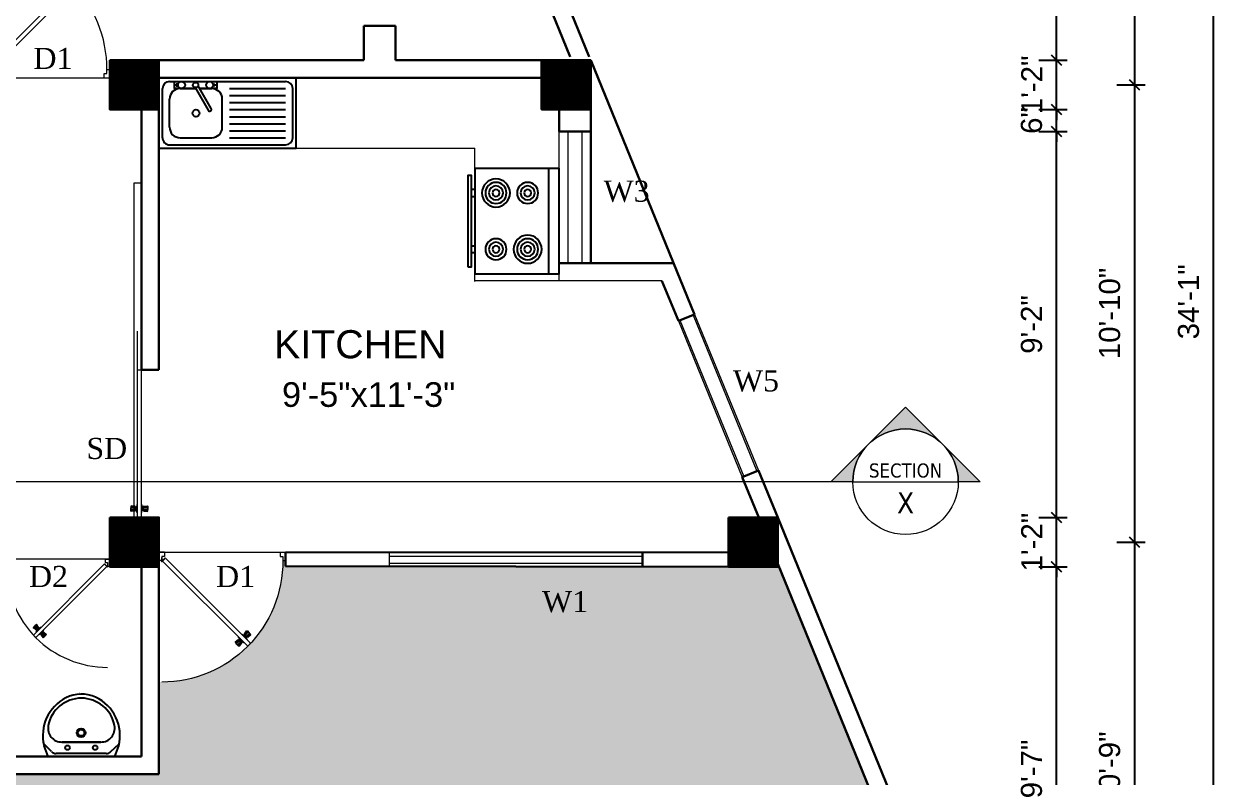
# Model space of a CAD drawing. Header units: inches. Extents: x -4737 to 13205, y 2479 to 13285.
# Drawn here: x -2843.2 to -2502.1, y 8738.7 to 8952.8 of the extents above; entities that cross this region are included whole.
import ezdxf
from ezdxf.enums import TextEntityAlignment as Align

# ---------------------------------------------------------------- set-up
doc = ezdxf.new("R2010")
doc.units = ezdxf.units.IN
doc.header["$MEASUREMENT"] = 0
doc.linetypes.add('HIDDEN2', pattern=[0.1875, 0.125, -0.0625])
for name, color, linetype, lineweight in [('Door', 205, 'Continuous', 13), ('Furnitures', 44, 'Continuous', 9), ('hatch-.09', 8, 'Continuous', 9), ('Label', 7, 'Continuous', 13), ('ns_DIMS', 1, 'Continuous', 0), ('ns_DIMS @ 1', 1, 'Continuous', 0), ('ns_TEXT', 7, 'Continuous', 13), ('PUERTAS', 7, 'Continuous', 9), ('Text', 7, 'Continuous', 13), ('WALL', 12, 'Continuous', 30), ('wall2', 1, 'Continuous', 15), ('windoow', 4, 'Continuous', 5)]:
    doc.layers.add(name, color=color, linetype=linetype, lineweight=lineweight)
doc.layers.add('furniture', color=253, linetype='Continuous')
doc.styles.add('arial 1000', font='arial.ttf')
doc.styles.add('ATTR', font='romans.shx', dxfattribs={"width": 0.8, "height": 0.7})
doc.styles.add('dim', font='arial.ttf', dxfattribs={"height": 7})
doc.styles.get("Standard").update_dxf_attribs({"font": 'arial.ttf'})
doc.styles.add('Tahoma', font='tahoma.ttf')
doc.dimstyles.new("1-8'", dxfattribs={"dimtxt": 6, "dimasz": 3, "dimexe": 3, "dimexo": 6, "dimgap": 4, "dimtad": 1, "dimdec": 0, "dimzin": 0, "dimdsep": 46, "dimlunit": 4, "dimtxsty": 'arial 1000', "dimblk": 'ARCHTICK', "dimcen": 8, "dimdle": 3, "dimclrt": 7, "dimazin": 0, "dimtfac": 1, "dimtdec": 0, "dimtix": 1, "dimtmove": 2, "dimatfit": 3, "dimfxl": 5, "dimfxlon": 1, "dimarcsym": 0})

# ---------------------------------------------------------------- blocks, each defined once
blk = doc.blocks.new('2ft6in')
at = {"layer": 'PUERTAS', "color": 2}
for p, q in [((0.84, 2.1), (21.02, 22.28)), ((21.71, 21.6), (1.47, 1.37)), ((18.33, 21.76), (18.31, 21.77)), ((21.71, 21.6), (21.02, 22.28)), ((21.18, 18.9), (21.2, 18.89)), ((0, 2), (0, 0)), ((0.6, 2), (0, 2)), ((1.33, 0), (0, 0)), ((0.6, 1.26), (0.6, 2.04)), ((0.67, 1.26), (0.6, 1.26)), ((0.67, 1.26), (0.67, 2.01)), ((0.67, 1), (0.67, 1.26)), ((1.33, 1), (0.67, 1)), ((1.31, 1.53), (0.79, 2.06)), ((1.36, 1.58), (0.81, 2.12)), ((1.36, 1.58), (1.31, 1.53)), ((1.47, 1.37), (1.31, 1.53)), ((1.33, 0), (1.33, 1)), ((28.67, 0), (28.67, 1)), ((28.67, 1), (29.33, 1)), ((28.67, 0), (30, 0)), ((29.33, 1), (29.33, 2)), ((29.33, 2), (30, 2)), ((30, 0), (30, 2))]:
    blk.add_line(p, q, dxfattribs=at)
at = {"layer": 'PUERTAS', "color": 8}
for p, q in [((18.81, 20.78), (18.04, 21.4)), ((18.86, 20.83), (18.08, 21.46)), ((18.95, 20.92), (18.2, 21.58)), ((18.44, 21.9), (18.31, 21.77)), ((19.07, 21.03), (18.34, 21.72)), ((18.44, 21.9), (18.56, 22.02)), ((18.58, 22.01), (18.56, 22.02)), ((19.3, 21.26), (18.61, 22)), ((19.42, 21.38), (18.75, 22.14)), ((19.51, 21.48), (18.88, 22.26)), ((18.91, 20.27), (19.19, 20.69)), ((19.55, 21.53), (18.93, 22.3)), ((19.13, 20.8), (19.03, 20.9)), ((19.15, 20.82), (19.05, 20.92)), ((19.09, 20.44), (19.25, 20.76)), ((19.19, 20.87), (19.1, 20.96)), ((19.25, 20.93), (19.16, 21.02)), ((19.28, 20.63), (19.32, 20.83)), ((19.4, 21.08), (19.31, 21.17)), ((19.47, 21.15), (19.38, 21.24)), ((19.43, 20.78), (19.4, 20.9)), ((19.51, 21.19), (19.42, 21.28)), ((19.55, 20.91), (19.43, 20.94)), ((19.53, 21.21), (19.44, 21.3)), ((19.7, 21.06), (19.51, 21.01)), ((19.89, 21.24), (19.58, 21.08)), ((20.07, 21.42), (19.64, 21.15)), ((20.67, 20.47), (20.51, 20.15)), ((20.85, 20.64), (20.57, 20.22)), ((19.69, 19.49), (20.12, 19.76)), ((19.87, 19.67), (20.18, 19.83)), ((20.06, 19.85), (20.25, 19.9)), ((20.21, 20), (20.33, 19.97)), ((20.21, 19.38), (20.83, 18.61)), ((20.23, 19.7), (20.32, 19.61)), ((20.25, 19.72), (20.34, 19.63)), ((20.25, 19.43), (20.88, 18.65)), ((20.29, 19.76), (20.38, 19.67)), ((20.33, 20.13), (20.36, 20.01)), ((20.34, 19.53), (21, 18.77)), ((20.36, 19.83), (20.45, 19.74)), ((20.48, 20.28), (20.44, 20.08)), ((20.46, 19.64), (21.14, 18.91)), ((20.5, 19.98), (20.6, 19.89)), ((20.57, 20.04), (20.66, 19.95)), ((20.61, 20.09), (20.7, 19.99)), ((20.63, 20.11), (20.72, 20.01)), ((20.69, 19.87), (21.42, 19.19)), ((20.81, 19.99), (21.56, 19.33)), ((20.9, 20.08), (21.68, 19.45)), ((20.95, 20.13), (21.72, 19.51)), ((21.32, 19.01), (21.2, 18.89)), ((21.32, 19.01), (21.44, 19.14)), ((21.43, 19.15), (21.44, 19.14)), ((0, 0), (30, 0))]:
    blk.add_line(p, q, dxfattribs=at)
at = {"layer": 'PUERTAS', "color": 1}
for p, q in [((18.06, 21.44), (18.48, 21.86)), ((18.74, 20.79), (18.06, 21.34)), ((18.08, 21.51), (18.45, 21.88)), ((18.11, 21.49), (18.08, 21.51)), ((18.82, 22.25), (18.45, 21.88)), ((18.9, 22.28), (18.48, 21.86)), ((18.84, 22.23), (18.82, 22.25)), ((18.83, 20.8), (19.18, 21.15)), ((18.84, 20.21), (19.1, 20.6)), ((18.92, 20.89), (18.93, 20.88)), ((19.54, 21.59), (18.99, 22.27)), ((19.02, 20.88), (19.24, 21.1)), ((19.12, 20.8), (19.03, 20.89)), ((19.1, 20.7), (19.11, 20.69)), ((19.1, 20.6), (19.1, 20.6)), ((19.11, 20.79), (19.33, 21.01)), ((19.54, 21.5), (19.18, 21.15)), ((19.45, 21.31), (19.24, 21.1)), ((19.55, 21.22), (19.33, 21.01)), ((19.45, 21.41), (19.45, 21.41)), ((19.54, 21.22), (19.45, 21.31)), ((19.64, 21.23), (19.64, 21.23)), ((19.74, 21.24), (19.73, 21.23)), ((20.12, 21.49), (19.74, 21.24)), ((20.22, 21.48), (20.22, 21.49)), ((20.91, 20.7), (20.66, 20.31)), ((20.91, 20.8), (20.91, 20.79)), ((18.85, 20.11), (18.84, 20.12)), ((19.53, 19.43), (19.54, 19.42)), ((19.64, 19.42), (20.02, 19.67)), ((20.02, 19.67), (20.03, 19.68)), ((20.12, 19.68), (20.12, 19.68)), ((20.21, 19.69), (20.43, 19.9)), ((20.22, 19.41), (20.57, 19.76)), ((20.22, 19.69), (20.31, 19.6)), ((20.22, 19.32), (20.76, 18.64)), ((20.31, 19.6), (20.52, 19.81)), ((20.31, 19.5), (20.31, 19.5)), ((20.65, 20.12), (20.43, 19.9)), ((20.74, 20.03), (20.52, 19.81)), ((20.93, 20.11), (20.57, 19.76)), ((20.64, 20.11), (20.73, 20.02)), ((20.66, 20.31), (20.65, 20.31)), ((20.65, 20.21), (20.65, 20.22)), ((20.84, 20.02), (20.83, 20.03)), ((20.86, 18.63), (21.28, 19.05)), ((20.91, 18.68), (20.94, 18.66)), ((20.94, 18.66), (21.31, 19.03)), ((21.02, 20.12), (21.7, 19.57)), ((21.7, 19.47), (21.28, 19.05)), ((21.67, 19.4), (21.31, 19.03)), ((21.65, 19.42), (21.67, 19.4))]:
    blk.add_line(p, q, dxfattribs=at)
at = {"layer": 'PUERTAS', "color": 2}
for radius in [0.129, 0.0627]:
    blk.add_circle((0.68, 2.14), radius, dxfattribs=at)
at = {"layer": 'PUERTAS', "color": 8}
blk.add_arc((0.68, 2.14), 28.65, 359.7285, 90.0333, dxfattribs=at)
at = {"layer": 'PUERTAS', "color": 1}
for centre, start, end in [((18.78, 20.84), 231.0764, 315), ((18.94, 22.23), 38.9236, 135), ((18.97, 20.93), 225, 315), ((19.16, 20.74), 135, 219.7428), ((19.06, 20.65), 315, 39.7428), ((19.4, 21.36), 315, 45), ((19.49, 21.55), 315, 38.9236), ((19.6, 21.18), 50.2572, 135), ((19.68, 21.28), 230.2572, 315), ((20.17, 21.44), 45, 135), ((20.87, 20.75), 315, 45), ((18.89, 20.16), 135, 225), ((19.59, 19.47), 225, 315), ((20.07, 19.63), 50.2572, 135), ((20.16, 19.73), 230.2572, 315), ((20.27, 19.36), 135, 218.9236), ((20.35, 19.55), 135, 225), ((20.7, 20.26), 135, 219.7428), ((20.6, 20.17), 315, 39.7428), ((20.78, 19.98), 45, 135), ((20.82, 18.68), 218.9236, 315), ((20.98, 20.07), 51.0764, 135), ((21.65, 19.52), 315, 51.0764)]:
    blk.add_arc(centre, 0.0667, start, end, dxfattribs=at)
blk = doc.blocks.new('*U33')
at = {"color": 3, "xscale": -1}
blk.add_blockref('2ft6in', (42, 0), dxfattribs=at)
blk = doc.blocks.new('3ft')
at = {"layer": 'PUERTAS', "color": 2}
for p, q in [((1.01, 2.52), (25.23, 26.74)), ((26.05, 25.92), (1.77, 1.64)), ((21.99, 26.11), (21.98, 26.13)), ((26.05, 25.92), (25.23, 26.74)), ((25.42, 22.68), (25.43, 22.67)), ((0, 2.4), (0, 0)), ((0.72, 2.4), (0, 2.4)), ((1.6, 0), (0, 0)), ((0.72, 1.52), (0.72, 2.44)), ((0.8, 1.52), (0.72, 1.52)), ((0.8, 1.52), (0.8, 2.41)), ((0.8, 1.2), (0.8, 1.52)), ((1.6, 1.2), (0.8, 1.2)), ((1.57, 1.84), (0.94, 2.47)), ((1.63, 1.89), (0.97, 2.55)), ((1.63, 1.89), (1.57, 1.84)), ((1.77, 1.64), (1.57, 1.84)), ((1.6, 0), (1.6, 1.2)), ((34.4, 0), (34.4, 1.2)), ((34.4, 1.2), (35.2, 1.2)), ((34.4, 0), (36, 0)), ((35.2, 1.2), (35.2, 2.4)), ((35.2, 2.4), (36, 2.4)), ((36, 0), (36, 2.4))]:
    blk.add_line(p, q, dxfattribs=at)
at = {"layer": 'PUERTAS', "color": 8}
for p, q in [((22.57, 24.94), (21.65, 25.68)), ((22.63, 24.99), (21.69, 25.75)), ((22.74, 25.1), (21.84, 25.9)), ((22.13, 26.28), (21.98, 26.13)), ((22.88, 25.24), (22.01, 26.06)), ((22.13, 26.28), (22.27, 26.42)), ((22.29, 26.41), (22.27, 26.42)), ((23.16, 25.52), (22.34, 26.39)), ((23.3, 25.66), (22.5, 26.56)), ((23.41, 25.77), (22.65, 26.71)), ((22.69, 24.32), (23.02, 24.83)), ((23.46, 25.83), (22.72, 26.75)), ((22.95, 24.96), (22.84, 25.07)), ((22.98, 24.99), (22.86, 25.1)), ((23.03, 25.04), (22.91, 25.15)), ((22.91, 24.53), (23.1, 24.91)), ((23.11, 25.12), (22.99, 25.23)), ((23.13, 24.76), (23.18, 24.99)), ((23.28, 25.3), (23.17, 25.41)), ((23.36, 25.37), (23.25, 25.49)), ((23.31, 24.94), (23.28, 25.08)), ((23.41, 25.43), (23.3, 25.54)), ((23.46, 25.09), (23.32, 25.13)), ((23.44, 25.45), (23.33, 25.56)), ((23.64, 25.27), (23.41, 25.22)), ((23.87, 25.49), (23.49, 25.3)), ((24.08, 25.71), (23.57, 25.38)), ((24.07, 23.82), (24.3, 23.88)), ((24.25, 24), (24.39, 23.97)), ((24.4, 24.15), (24.43, 24.01)), ((24.58, 24.33), (24.52, 24.1)), ((24.6, 23.97), (24.72, 23.86)), ((24.8, 24.56), (24.61, 24.18)), ((25.02, 24.77), (24.68, 24.26)), ((24.68, 24.05), (24.79, 23.94)), ((24.73, 24.1), (24.85, 23.99)), ((24.76, 24.13), (24.87, 24.02)), ((24.97, 23.99), (25.87, 23.2)), ((25.08, 24.1), (26.02, 23.34)), ((25.14, 24.15), (26.06, 23.41)), ((23.63, 23.38), (24.14, 23.72)), ((23.84, 23.6), (24.22, 23.79)), ((24.25, 23.26), (24.99, 22.34)), ((24.27, 23.64), (24.38, 23.53)), ((24.3, 23.67), (24.41, 23.56)), ((24.3, 23.32), (25.06, 22.38)), ((24.35, 23.72), (24.46, 23.61)), ((24.41, 23.43), (25.2, 22.53)), ((24.43, 23.8), (24.54, 23.69)), ((24.55, 23.57), (25.37, 22.7)), ((24.83, 23.85), (25.7, 23.03)), ((25.58, 22.82), (25.43, 22.67)), ((25.58, 22.82), (25.73, 22.97)), ((25.72, 22.98), (25.73, 22.97)), ((0, 0), (36, 0))]:
    blk.add_line(p, q, dxfattribs=at)
at = {"layer": 'PUERTAS', "color": 1}
for p, q in [((21.67, 25.73), (22.17, 26.23)), ((22.49, 24.95), (21.67, 25.61)), ((21.7, 25.82), (22.14, 26.26)), ((21.73, 25.79), (21.7, 25.82)), ((22.58, 26.7), (22.14, 26.26)), ((22.67, 26.73), (22.17, 26.23)), ((22.61, 26.67), (22.58, 26.7)), ((22.6, 24.96), (23.02, 25.38)), ((22.61, 24.25), (22.92, 24.72)), ((22.62, 24.13), (22.61, 24.14)), ((22.7, 25.07), (22.71, 25.06)), ((23.45, 25.91), (22.79, 26.73)), ((22.82, 25.06), (23.08, 25.32)), ((22.94, 24.95), (22.83, 25.07)), ((22.92, 24.72), (22.92, 24.72)), ((22.93, 24.94), (23.19, 25.21)), ((22.93, 24.84), (22.93, 24.83)), ((23.44, 25.81), (23.02, 25.38)), ((23.34, 25.58), (23.08, 25.32)), ((23.46, 25.47), (23.19, 25.21)), ((23.33, 25.7), (23.34, 25.69)), ((23.45, 25.46), (23.33, 25.57)), ((23.57, 25.47), (23.57, 25.47)), ((24.15, 25.79), (23.68, 25.48)), ((23.68, 25.48), (23.68, 25.48)), ((24.25, 23.62), (24.51, 23.89)), ((24.27, 25.78), (24.26, 25.79)), ((24.78, 24.15), (24.51, 23.89)), ((24.89, 24.03), (24.63, 23.77)), ((25.11, 24.14), (24.69, 23.71)), ((24.77, 24.14), (24.88, 24.03)), ((24.79, 24.38), (24.78, 24.37)), ((24.78, 24.26), (24.78, 24.26)), ((25.1, 24.84), (24.79, 24.38)), ((25, 24.03), (25, 24.03)), ((25.09, 24.96), (25.1, 24.95)), ((25.22, 24.14), (26.03, 23.48)), ((23.44, 23.31), (23.45, 23.3)), ((23.56, 23.3), (24.03, 23.61)), ((24.03, 23.61), (24.03, 23.62)), ((24.14, 23.62), (24.14, 23.62)), ((24.26, 23.29), (24.69, 23.71)), ((24.26, 23.63), (24.37, 23.52)), ((24.26, 23.18), (24.92, 22.37)), ((24.37, 23.52), (24.63, 23.77)), ((24.37, 23.4), (24.37, 23.4)), ((25.04, 22.36), (25.54, 22.86)), ((25.1, 22.42), (25.13, 22.39)), ((25.13, 22.39), (25.57, 22.83)), ((26.04, 23.37), (25.54, 22.86)), ((26.01, 23.27), (25.57, 22.83)), ((25.98, 23.3), (26.01, 23.27))]:
    blk.add_line(p, q, dxfattribs=at)
at = {"layer": 'PUERTAS', "color": 2}
for radius in [0.155, 0.0752]:
    blk.add_circle((0.82, 2.56), radius, dxfattribs=at)
at = {"layer": 'PUERTAS', "color": 8}
blk.add_arc((0.82, 2.56), 34.38, 359.7285, 90.0333, dxfattribs=at)
at = {"layer": 'PUERTAS', "color": 1}
for centre, start, end in [((22.54, 25.01), 231.0764, 315), ((22.67, 24.2), 135, 225), ((22.73, 26.68), 38.9236, 135), ((22.77, 25.12), 225, 315), ((22.99, 24.89), 135, 219.7428), ((22.87, 24.78), 315, 39.7428), ((23.28, 25.63), 315, 45), ((23.39, 25.86), 315, 38.9236), ((23.51, 25.41), 50.2572, 135), ((23.62, 25.53), 230.2572, 315), ((24.2, 25.73), 45, 135), ((24.84, 24.31), 135, 219.7428), ((24.72, 24.21), 315, 39.7428), ((24.94, 23.98), 45, 135), ((25.04, 24.89), 315, 45), ((25.17, 24.08), 51.0764, 135), ((23.51, 23.36), 225, 315), ((24.09, 23.56), 50.2572, 135), ((24.2, 23.68), 230.2572, 315), ((24.32, 23.23), 135, 218.9236), ((24.42, 23.46), 135, 225), ((24.98, 22.42), 218.9236, 315), ((25.98, 23.42), 315, 51.0764)]:
    blk.add_arc(centre, 0.08, start, end, dxfattribs=at)
blk = doc.blocks.new('*U36')
at = {"color": 3}
blk.add_blockref('3ft', (0, 0), dxfattribs=at)
blk = doc.blocks.new('A$C2C8E2855')
at = {"color": 3}
for p, q in [((76.7, -153.7), (18.7, -208.2)), ((49.5, -117.7), (20, -196.2)), ((530.2, -117.7), (49.5, -117.7)), ((52.4, -117.7), (529.2, -117.7)), ((110.9, -140.2), (470.9, -140.2)), ((506.5, -155.1), (563.4, -212.8)), ((530.2, -117.7), (559.7, -196.2)), ((149.1, -222.9), (431, -222.9)), ((431, -222.9), (149.1, -222.9))]:
    blk.add_line(p, q, dxfattribs=at)
for centre, radius in [((190.8, -182.7), 16.3), ((390.8, -182.7), 16.3), ((292.2, -290.1), 31.6), ((292.2, -290.1), 23)]:
    blk.add_circle(centre, radius, dxfattribs=at)
for centre, radius, start, end in [((110.9, -190.2), 50, 90, 133.18096), ((470.9, -190.2), 50, 44.56072, 90), ((318.3, -269.6), 307.1, 166.17513, 244.72963), ((149.1, -322.9), 100, 90, 190.56023), ((261.4, -269.6), 307.1, 297.06391, 13.82487), ((431, -322.9), 100, 349.43977, 90), ((290.1, -296.6), 243.4, 190.56023, 349.43977), ((289.7, -319.1), 250.2, 245.80711, 296.46282), ((318.3, -269.6), 307.1, 266.58899, 266.59358)]:
    blk.add_arc(centre, radius, start, end, dxfattribs=at)
at = {"color": 3, "width": 0.8, "flags": 9}
for tag in ['XSIZE', 'YSIZE']:
    blk.add_attdef(tag, (289.9, -117.7), '', height=0.5, dxfattribs=at)
blk = doc.blocks.new('*U238')
at = {"color": 3, "xscale": -1}
blk.add_blockref('3ft', (42, 0), dxfattribs=at)
blk = doc.blocks.new('_ArchTick')
at = {"color": 0, "const_width": 0.15}
blk.add_lwpolyline([(-0.5, -0.5), (0.5, 0.5)], dxfattribs=at)
blk = doc.blocks.new('*D1585')
at = {"layer": 'Defpoints', "color": 0, "transparency": 16777216}
for p in [(-2628.97, 8812.51), (-2549.75, 8812.51), (-2628.97, 8798.51)]:
    blk.add_point(p, dxfattribs=at)
at = {"layer": 'ns_DIMS', "color": 0, "lineweight": -2, "transparency": 16777216}
for p, q in [((-2549.75, 8812.51), (-2549.75, 8815.51)), ((-2554.75, 8812.51), (-2546.75, 8812.51)), ((-2549.75, 8798.51), (-2549.75, 8812.51)), ((-2554.75, 8798.51), (-2546.75, 8798.51)), ((-2549.75, 8798.51), (-2549.75, 8795.51))]:
    blk.add_line(p, q, dxfattribs=at)
at = {"layer": 'ns_DIMS', "color": 0, "lineweight": -2, "transparency": 16777216, "xscale": 3, "yscale": 3, "zscale": 3}
for p, rotation in [((-2549.75, 8812.51), 270), ((-2549.75, 8798.51), 90)]:
    blk.add_blockref('_ArchTick', p, dxfattribs=dict(at, rotation=rotation))
at = {"layer": 'ns_DIMS', "color": 7, "transparency": 16777216, "insert": (-2556.77, 8805.51), "char_height": 6, "attachment_point": 5, "rotation": 90, "style": 'arial 1000'}
blk.add_mtext('1\'-2"', dxfattribs=at)
blk = doc.blocks.new('*D1477')
at = {"layer": 'Defpoints', "color": 0, "transparency": 16777216}
for p in [(-2682.11, 8922.26), (-2549.75, 8922.26), (-2628.97, 8812.51)]:
    blk.add_point(p, dxfattribs=at)
at = {"layer": 'ns_DIMS', "color": 0, "lineweight": -2, "transparency": 16777216}
for p, q in [((-2549.75, 8809.51), (-2549.75, 8925.26)), ((-2554.75, 8922.26), (-2546.75, 8922.26)), ((-2554.75, 8812.51), (-2546.75, 8812.51))]:
    blk.add_line(p, q, dxfattribs=at)
at = {"layer": 'ns_DIMS', "color": 0, "lineweight": -2, "transparency": 16777216, "xscale": 3, "yscale": 3, "zscale": 3}
for p, rotation in [((-2549.75, 8922.26), 90), ((-2549.75, 8812.51), 270)]:
    blk.add_blockref('_ArchTick', p, dxfattribs=dict(at, rotation=rotation))
at = {"layer": 'ns_DIMS', "color": 7, "transparency": 16777216, "insert": (-2556.82, 8867.38), "char_height": 6, "attachment_point": 5, "rotation": 90, "style": 'arial 1000'}
blk.add_mtext('9\'-2"', dxfattribs=at)
blk = doc.blocks.new('*D1586')
at = {"layer": 'Defpoints', "color": 0, "transparency": 16777216}
for p in [(-2682.11, 8928.51), (-2549.75, 8928.51), (-2682.11, 8922.26)]:
    blk.add_point(p, dxfattribs=at)
at = {"layer": 'ns_DIMS', "color": 0, "lineweight": -2, "transparency": 16777216}
for p, q in [((-2549.75, 8928.51), (-2549.75, 8931.51)), ((-2554.75, 8928.51), (-2546.75, 8928.51)), ((-2549.75, 8922.26), (-2549.75, 8928.51)), ((-2554.75, 8922.26), (-2546.75, 8922.26)), ((-2549.75, 8922.26), (-2549.75, 8919.26))]:
    blk.add_line(p, q, dxfattribs=at)
at = {"layer": 'ns_DIMS', "color": 0, "lineweight": -2, "transparency": 16777216, "xscale": 3, "yscale": 3, "zscale": 3}
for p, rotation in [((-2549.75, 8928.51), 270), ((-2549.75, 8922.26), 90)]:
    blk.add_blockref('_ArchTick', p, dxfattribs=dict(at, rotation=rotation))
at = {"layer": 'ns_DIMS', "color": 7, "transparency": 16777216, "insert": (-2556.82, 8925.38), "char_height": 6, "attachment_point": 5, "rotation": 90, "style": 'arial 1000'}
blk.add_mtext('6"', dxfattribs=at)
blk = doc.blocks.new('*D1587')
at = {"layer": 'Defpoints', "color": 0, "transparency": 16777216}
for p in [(-2682.11, 8942.51), (-2549.75, 8942.51), (-2682.11, 8928.51)]:
    blk.add_point(p, dxfattribs=at)
at = {"layer": 'ns_DIMS', "color": 0, "lineweight": -2, "transparency": 16777216}
for p, q in [((-2549.75, 8942.51), (-2549.75, 8945.51)), ((-2554.75, 8942.51), (-2546.75, 8942.51)), ((-2549.75, 8928.51), (-2549.75, 8942.51)), ((-2554.75, 8928.51), (-2546.75, 8928.51)), ((-2549.75, 8928.51), (-2549.75, 8925.51))]:
    blk.add_line(p, q, dxfattribs=at)
at = {"layer": 'ns_DIMS', "color": 0, "lineweight": -2, "transparency": 16777216, "xscale": 3, "yscale": 3, "zscale": 3}
for p, rotation in [((-2549.75, 8942.51), 270), ((-2549.75, 8928.51), 90)]:
    blk.add_blockref('_ArchTick', p, dxfattribs=dict(at, rotation=rotation))
at = {"layer": 'ns_DIMS', "color": 7, "transparency": 16777216, "insert": (-2556.77, 8935.51), "char_height": 6, "attachment_point": 5, "rotation": 90, "style": 'arial 1000'}
blk.add_mtext('1\'-2"', dxfattribs=at)
blk = doc.blocks.new('*D1588')
at = {"layer": 'Defpoints', "color": 0, "transparency": 16777216}
for p in [(-2737.57, 9049.31), (-2549.75, 9049.31), (-2682.11, 8942.51)]:
    blk.add_point(p, dxfattribs=at)
at = {"layer": 'ns_DIMS', "color": 0, "lineweight": -2, "transparency": 16777216}
for p, q in [((-2549.75, 8939.51), (-2549.75, 9052.31)), ((-2554.75, 9049.31), (-2546.75, 9049.31)), ((-2554.75, 8942.51), (-2546.75, 8942.51))]:
    blk.add_line(p, q, dxfattribs=at)
at = {"layer": 'ns_DIMS', "color": 0, "lineweight": -2, "transparency": 16777216, "xscale": 3, "yscale": 3, "zscale": 3}
for p, rotation in [((-2549.75, 9049.31), 90), ((-2549.75, 8942.51), 270)]:
    blk.add_blockref('_ArchTick', p, dxfattribs=dict(at, rotation=rotation))
at = {"layer": 'ns_DIMS', "color": 7, "transparency": 16777216, "insert": (-2556.82, 8995.91), "char_height": 6, "attachment_point": 5, "rotation": 90, "style": 'arial 1000'}
blk.add_mtext('8\'-11"', dxfattribs=at)
blk = doc.blocks.new('*D1591')
at = {"layer": 'Defpoints', "color": 0, "transparency": 16777216}
for p in [(-2737.57, 9070.96), (-2682.11, 8935.51), (-2527.56, 8935.51)]:
    blk.add_point(p, dxfattribs=at)
at = {"layer": 'ns_DIMS', "color": 0, "lineweight": -2, "transparency": 16777216}
for p, q in [((-2527.56, 9073.96), (-2527.56, 8932.51)), ((-2532.56, 9070.96), (-2524.56, 9070.96)), ((-2532.56, 8935.51), (-2524.56, 8935.51))]:
    blk.add_line(p, q, dxfattribs=at)
at = {"layer": 'ns_DIMS', "color": 0, "lineweight": -2, "transparency": 16777216, "xscale": 3, "yscale": 3, "zscale": 3}
for p, rotation in [((-2527.56, 9070.96), 90), ((-2527.56, 8935.51), 270)]:
    blk.add_blockref('_ArchTick', p, dxfattribs=dict(at, rotation=rotation))
at = {"layer": 'ns_DIMS', "color": 7, "transparency": 16777216, "insert": (-2534.62, 9003.23), "char_height": 6, "attachment_point": 5, "rotation": 90, "style": 'arial 1000'}
blk.add_mtext('11\'-3"', dxfattribs=at)
blk = doc.blocks.new('*D1592')
at = {"layer": 'Defpoints', "color": 0, "transparency": 16777216}
for p in [(-2682.11, 8935.51), (-2628.97, 8805.51), (-2527.56, 8805.51)]:
    blk.add_point(p, dxfattribs=at)
at = {"layer": 'ns_DIMS', "color": 0, "lineweight": -2, "transparency": 16777216}
for p, q in [((-2527.56, 8938.51), (-2527.56, 8802.51)), ((-2532.56, 8935.51), (-2524.56, 8935.51)), ((-2532.56, 8805.51), (-2524.56, 8805.51))]:
    blk.add_line(p, q, dxfattribs=at)
at = {"layer": 'ns_DIMS', "color": 0, "lineweight": -2, "transparency": 16777216, "xscale": 3, "yscale": 3, "zscale": 3}
for p, rotation in [((-2527.56, 8935.51), 90), ((-2527.56, 8805.51), 270)]:
    blk.add_blockref('_ArchTick', p, dxfattribs=dict(at, rotation=rotation))
at = {"layer": 'ns_DIMS', "color": 7, "transparency": 16777216, "insert": (-2534.62, 8870.51), "char_height": 6, "attachment_point": 5, "rotation": 90, "style": 'arial 1000'}
blk.add_mtext('10\'-10"', dxfattribs=at)
blk = doc.blocks.new('*D1593')
at = {"layer": 'Defpoints', "color": 0, "transparency": 16777216}
for p in [(-2628.97, 8805.51), (-2628.97, 8676.51), (-2527.56, 8676.51)]:
    blk.add_point(p, dxfattribs=at)
at = {"layer": 'ns_DIMS', "color": 0, "lineweight": -2, "transparency": 16777216}
for p, q in [((-2527.56, 8808.51), (-2527.56, 8673.51)), ((-2532.56, 8805.51), (-2524.56, 8805.51)), ((-2532.56, 8676.51), (-2524.56, 8676.51))]:
    blk.add_line(p, q, dxfattribs=at)
at = {"layer": 'ns_DIMS', "color": 0, "lineweight": -2, "transparency": 16777216, "xscale": 3, "yscale": 3, "zscale": 3}
for p, rotation in [((-2527.56, 8805.51), 90), ((-2527.56, 8676.51), 270)]:
    blk.add_blockref('_ArchTick', p, dxfattribs=dict(at, rotation=rotation))
at = {"layer": 'ns_DIMS', "color": 7, "transparency": 16777216, "insert": (-2534.62, 8741.01), "char_height": 6, "attachment_point": 5, "rotation": 90, "style": 'arial 1000'}
blk.add_mtext('10\'-9"', dxfattribs=at)
blk = doc.blocks.new('*D1478')
at = {"layer": 'Defpoints', "color": 0, "transparency": 16777216}
for p in [(-2737.57, 9078.16), (-2505.13, 9078.16), (-2628.97, 8669.51)]:
    blk.add_point(p, dxfattribs=at)
at = {"layer": 'ns_DIMS', "color": 0, "lineweight": -2, "transparency": 16777216}
for p, q in [((-2505.13, 8666.51), (-2505.13, 9081.16)), ((-2510.13, 9078.16), (-2502.13, 9078.16)), ((-2510.13, 8669.51), (-2502.13, 8669.51))]:
    blk.add_line(p, q, dxfattribs=at)
at = {"layer": 'ns_DIMS', "color": 0, "lineweight": -2, "transparency": 16777216, "xscale": 3, "yscale": 3, "zscale": 3}
for p, rotation in [((-2505.13, 9078.16), 90), ((-2505.13, 8669.51), 270)]:
    blk.add_blockref('_ArchTick', p, dxfattribs=dict(at, rotation=rotation))
at = {"layer": 'ns_DIMS', "color": 7, "transparency": 16777216, "insert": (-2512.2, 8873.83), "char_height": 6, "attachment_point": 5, "rotation": 90, "style": 'arial 1000'}
blk.add_mtext('34\'-1"', dxfattribs=at)
blk = doc.blocks.new('*U53')
h = blk.add_hatch(color=256)
edge = h.paths.add_edge_path()
edge.add_line((-0.3125, 0), (-0.4419, 0))
edge.add_line((-0.4419, 0), (0, 0.4419))
edge.add_line((0, 0.4419), (0.4419, 0))
edge.add_line((0.4419, 0), (0.3125, 0))
edge.add_arc((0, 0), 0.3125, 360, 540)
at = {"linetype": 'HIDDEN2', "ltscale": 100}
blk.add_line((-0.3125, 0), (-7.7473, 0), dxfattribs=at)
blk.add_line((-0.3125, 0), (0.3125, 0))
blk.add_lwpolyline([(-0.3125, 0), (-0.4419, 0), (0, 0.4419), (0.4419, 0), (0.3125, 0, 1)], format="xyb", close=True)
blk.add_circle((0, 0), 0.3125)
at = {"style": 'Tahoma', "flags": 8}
blk.add_attdef('VIEWNUMBER', text='', height=0.125, dxfattribs=at).set_placement((0, 0), align=Align.BOTTOM_CENTER)
blk.add_attdef('SHEETNUMBER', text='', height=0.125, dxfattribs=at).set_placement((0, -0.0625), align=Align.TOP_CENTER)
blk = doc.blocks.new('SINK')
at = {"layer": 'furniture', "ltscale": 2}
for p, q in [((0, 19.5), (-20, 19.5)), ((-20, -19.5), (-20, 19.5)), ((-3, 18.5), (-17, 18.5)), ((0, -19.5), (0, 19.5)), ((-19, -16.5), (-19, 16.5)), ((-17, 0.5), (-17, 16.5)), ((-15, 0.5), (-15, 16.5)), ((-13, 0.5), (-13, 16.5)), ((-11, 0.5), (-11, 16.5)), ((-9, 0.5), (-9, 16.5)), ((-7, 0.5), (-7, 16.5)), ((-5, 0.5), (-5, 16.5)), ((-3, 0.5), (-3, 16.5)), ((-1, -16.5), (-1, 16.5)), ((-6, -1.5), (-14, -1.5)), ((-18.25, -3.59), (-17.75, -3.59)), ((-18.25, -4.15), (-18.25, -3.59)), ((-11.32, -4.65), (-17.76, -8.37)), ((-17.75, -3.59), (-17.75, -4.15)), ((-17.26, -9.24), (-10.82, -5.52)), ((-17, -7.93), (-17, -4.5)), ((-3, -13.5), (-3, -4.5)), ((-17, -13.5), (-17, -9.09)), ((-18.25, -14.03), (-18.25, -14.59)), ((-18.25, -14.59), (-17.75, -14.59)), ((-17.75, -14.59), (-17.75, -14.03)), ((-6, -16.5), (-14, -16.5)), ((0, -19.5), (-20, -19.5)), ((-3, -18.5), (-17, -18.5))]:
    blk.add_line(p, q, dxfattribs=at)
blk.add_lwpolyline([(-17, -9.09), (-17, -15.09), (-19, -15.09), (-19, -3.09), (-17, -3.09), (-17, -7.94)], dxfattribs=at)
for centre, radius in [((-18, -5.09), 1), ((-18, -9.09), 0.75), ((-10, -9), 1), ((-18, -13.09), 1)]:
    blk.add_circle(centre, radius, dxfattribs=at)
for centre, radius, start, end in [((-17, 16.5), 2, 90, 180), ((-3, 16.5), 2, 0, 90), ((-14, -4.5), 3, 90, 180), ((-6, -4.5), 3, 0, 90), ((-11.07, -5.09), 0.5, 300, 120), ((-14, -13.5), 3, 180, 270), ((-6, -13.5), 3, 270, 0), ((-17, -16.5), 2, 180, 270), ((-3, -16.5), 2, 270, 0)]:
    blk.add_arc(centre, radius, start, end, dxfattribs=at)
blk = doc.blocks.new('rgovn30t')
for p, q in [((0, 21), (29.999995, 21)), ((5.99999, 0), (5.99999, -1)), ((7.99999, -1), (7.99999, 0)), ((21.99999, -1), (21.99999, 0)), ((23.99999, 0), (23.99999, -1))]:
    blk.add_line(p, q)
for points in [[(0, 0), (0, 24), (29.999995, 24), (29.999995, 0)], [(2, -2), (2, -1), (27.999994, -1), (27.999994, -2)]]:
    blk.add_lwpolyline(points, close=True)
for centre, radius in [((6.99999, 15), 4), ((6.99999, 15), 3), ((22.99999, 15), 3), ((6.99999, 15), 2), ((6.99999, 15), 1), ((22.99999, 15), 2), ((22.99999, 15), 1), ((6.99999, 6), 3), ((6.99999, 6), 2), ((6.99999, 6), 1), ((22.99999, 6), 4), ((22.99999, 6), 3), ((22.99999, 6), 2), ((22.99999, 6), 1)]:
    blk.add_circle(centre, radius)
at = {"style": 'ATTR', "width": 0.8, "flags": 9}
blk.add_attdef('ESTCODE', (0, 0), '', height=0.7, dxfattribs=at)
blk = doc.blocks.new('*D1577')
at = {"layer": 'Defpoints', "color": 0, "transparency": 16777216}
for p in [(-2628.97, 8798.51), (-2549.75, 8798.51), (-2628.97, 8683.51)]:
    blk.add_point(p, dxfattribs=at)
at = {"layer": 'ns_DIMS', "color": 0, "lineweight": -2, "transparency": 16777216}
for p, q in [((-2549.75, 8680.51), (-2549.75, 8801.51)), ((-2554.75, 8798.51), (-2546.75, 8798.51)), ((-2554.75, 8683.51), (-2546.75, 8683.51))]:
    blk.add_line(p, q, dxfattribs=at)
at = {"layer": 'ns_DIMS', "color": 0, "lineweight": -2, "transparency": 16777216, "xscale": 3, "yscale": 3, "zscale": 3}
for p, rotation in [((-2549.75, 8798.51), 90), ((-2549.75, 8683.51), 270)]:
    blk.add_blockref('_ArchTick', p, dxfattribs=dict(at, rotation=rotation))
at = {"layer": 'ns_DIMS', "color": 7, "transparency": 16777216, "insert": (-2556.82, 8741.01), "char_height": 6, "attachment_point": 5, "rotation": 90, "style": 'arial 1000'}
blk.add_mtext('9\'-7"', dxfattribs=at)

msp = doc.modelspace()

# ---------------------------------------------------------------- hatches: boundary and pattern name
at = {"layer": 'hatch-.09'}
h = msp.add_hatch(dxfattribs=at)
h.set_pattern_fill('ANSI31', color=256)
h.set_pattern_definition([(45, (-18251.2172, 8652.36911), (-0.0883883476, 0.0883883476), [])])
h.paths.add_polyline_path([(-2804.83, 8942.51), (-2818.83, 8942.51), (-2818.83, 8928.51), (-2804.83, 8928.51)])
h = msp.add_hatch(dxfattribs=at)
h.set_pattern_fill('ANSI31', color=256)
h.set_pattern_definition([(45, (-18128.50365, 8652.36911), (-0.0883883476, 0.0883883476), [])])
h.paths.add_polyline_path([(-2682.11, 8942.51), (-2696.11, 8942.51), (-2696.11, 8928.51), (-2682.11, 8928.51)])
h = msp.add_hatch(dxfattribs=at)
h.set_pattern_fill('ANSI31', color=256)
h.set_pattern_definition([(45, (-18251.2172, 8522.36911), (-0.0883883476, 0.0883883476), [])])
h.paths.add_polyline_path([(-2804.83, 8812.51), (-2818.83, 8812.51), (-2818.83, 8798.51), (-2804.83, 8798.51)])
h = msp.add_hatch(dxfattribs=at)
h.set_pattern_fill('ANSI31', color=256)
h.set_pattern_definition([(45, (-18075.35809, 8522.36911), (-0.0883883476, 0.0883883476), [])])
h.paths.add_polyline_path([(-2628.97, 8812.51), (-2642.97, 8812.51), (-2642.97, 8798.51), (-2628.97, 8798.51)])
h = msp.add_hatch(dxfattribs=at)
h.set_pattern_fill('ANGLE', color=256, scale=15)
h.set_pattern_definition([(0, (-7043.1696, 3872.155), (0, 4.125), [3, -1.125]), (90, (-7043.1696, 3872.155), (-4.125, 3e-16), [3, -1.125])])
h.paths.add_polyline_path([(-2628.97, 8799.29), (-2628.97, 8798.51), (-2642.97, 8798.51), (-2768.83, 8798.65), (-2768.83, 8800.25), (-2769.63, 8800.25, -0.415432), (-2803.99, 8765.7), (-2804.83, 8765.7), (-2804.83, 8739.51), (-2876.5, 8739.51), (-2876.5, 8674.51), (-2818.83, 8674.51), (-2818.83, 8683.51), (-2804.83, 8683.51), (-2804.83, 8674.51), (-2642.97, 8674.51), (-2642.97, 8683.51), (-2628.97, 8683.51), (-2628.97, 8674.51), (-2577.95, 8674.51)])
h.paths.add_polyline_path([(-2765.89, 8725.31), (-2664.4, 8725.31), (-2664.4, 8741.8), (-2765.89, 8741.8)], flags=24)

# ---------------------------------------------------------------- linework, layer by layer
at = {"layer": 'Door'}
msp.add_lwpolyline([(-2811.99, 8812.51), (-2809.83, 8812.51), (-2809.83, 8907.51), (-2811.99, 8907.51)], close=True, dxfattribs=at)
at = {"layer": 'Furnitures', "linetype": 'ByBlock', "ltscale": 5}
for p, q in [((-2804.83, 8917.46), (-2715.05, 8917.46)), ((-2715.05, 8879.64), (-2715.05, 8917.46)), ((-2691.05, 8879.8), (-2715.05, 8879.8))]:
    msp.add_line(p, q, dxfattribs=at)
at = {"layer": 'PUERTAS', "color": 2}
for p, q in [((-2810.99, 8865.51), (-2810.99, 8812.51)), ((-2809.83, 8812.51), (-2809.83, 8865.51)), ((-2810.99, 8854.51), (-2809.83, 8854.51)), ((-2812.83, 8815.24), (-2812.85, 8815.24)), ((-2807.99, 8815.24), (-2807.96, 8815.24)), ((-2809.83, 8812.51), (-2810.99, 8812.51))]:
    msp.add_line(p, q, dxfattribs=at)
at = {"layer": 'PUERTAS', "color": 8}
for p, q in [((-2812.85, 8815.03), (-2812.85, 8815.24)), ((-2812.85, 8815.03), (-2812.85, 8814.82)), ((-2812.83, 8814.82), (-2812.85, 8814.82)), ((-2811.59, 8815.58), (-2812.79, 8815.71)), ((-2811.59, 8815.43), (-2812.79, 8815.5)), ((-2811.59, 8815.23), (-2812.79, 8815.26)), ((-2811.59, 8814.84), (-2812.79, 8814.8)), ((-2811.59, 8814.64), (-2812.79, 8814.56)), ((-2811.59, 8814.48), (-2812.79, 8814.35)), ((-2811.6, 8815.66), (-2812.77, 8815.79)), ((-2811.6, 8814.4), (-2812.77, 8814.27)), ((-2811.34, 8815.37), (-2811.5, 8815.37)), ((-2811.34, 8815.34), (-2811.5, 8815.34)), ((-2811.34, 8815.27), (-2811.5, 8815.27)), ((-2811.34, 8815.16), (-2811.5, 8815.16)), ((-2811.34, 8814.91), (-2811.5, 8814.91)), ((-2811.34, 8814.79), (-2811.5, 8814.79)), ((-2811.34, 8814.72), (-2811.5, 8814.72)), ((-2811.34, 8814.69), (-2811.5, 8814.69)), ((-2811.07, 8816.01), (-2811.2, 8815.41)), ((-2811.07, 8815.71), (-2811.2, 8815.31)), ((-2811.07, 8815.39), (-2811.2, 8815.19)), ((-2811.07, 8815.14), (-2811.2, 8815.06)), ((-2811.07, 8814.92), (-2811.2, 8815)), ((-2811.07, 8814.67), (-2811.2, 8814.87)), ((-2811.07, 8814.35), (-2811.2, 8814.75)), ((-2811.07, 8814.05), (-2811.2, 8814.65)), ((-2809.75, 8816.01), (-2809.62, 8815.41)), ((-2809.75, 8815.71), (-2809.62, 8815.31)), ((-2809.75, 8815.39), (-2809.62, 8815.19)), ((-2809.75, 8815.14), (-2809.62, 8815.06)), ((-2809.75, 8814.92), (-2809.62, 8815)), ((-2809.75, 8814.67), (-2809.62, 8814.87)), ((-2809.75, 8814.35), (-2809.62, 8814.75)), ((-2809.75, 8814.05), (-2809.62, 8814.65)), ((-2809.47, 8815.37), (-2809.32, 8815.37)), ((-2809.47, 8815.34), (-2809.32, 8815.34)), ((-2809.47, 8815.27), (-2809.32, 8815.27)), ((-2809.47, 8815.16), (-2809.32, 8815.16)), ((-2809.47, 8814.91), (-2809.32, 8814.91)), ((-2809.47, 8814.79), (-2809.32, 8814.79)), ((-2809.47, 8814.72), (-2809.32, 8814.72)), ((-2809.47, 8814.69), (-2809.32, 8814.69)), ((-2809.23, 8815.58), (-2808.03, 8815.71)), ((-2809.23, 8815.43), (-2808.03, 8815.5)), ((-2809.23, 8815.23), (-2808.03, 8815.26)), ((-2809.23, 8814.84), (-2808.03, 8814.8)), ((-2809.23, 8814.64), (-2808.03, 8814.56)), ((-2809.23, 8814.48), (-2808.03, 8814.35)), ((-2809.22, 8815.66), (-2808.04, 8815.79)), ((-2809.22, 8814.4), (-2808.04, 8814.27)), ((-2807.99, 8814.82), (-2807.96, 8814.82)), ((-2807.96, 8815.03), (-2807.96, 8815.24)), ((-2807.96, 8815.03), (-2807.96, 8814.82))]:
    msp.add_line(p, q, dxfattribs=at)
at = {"layer": 'PUERTAS', "color": 1}
for p, q in [((-2812.79, 8815.65), (-2812.83, 8815.65)), ((-2812.83, 8815.65), (-2812.83, 8815.03)), ((-2812.83, 8814.41), (-2812.83, 8815.03)), ((-2812.79, 8814.41), (-2812.83, 8814.41)), ((-2812.79, 8815.74), (-2812.79, 8815.03)), ((-2812.79, 8814.32), (-2812.79, 8815.03)), ((-2811.66, 8815.71), (-2812.7, 8815.82)), ((-2811.66, 8814.35), (-2812.7, 8814.24)), ((-2811.59, 8815.63), (-2811.59, 8815.03)), ((-2811.59, 8815.48), (-2811.58, 8815.48)), ((-2811.59, 8814.43), (-2811.59, 8815.03)), ((-2811.59, 8814.59), (-2811.58, 8814.59)), ((-2811.5, 8815.4), (-2811.5, 8815.03)), ((-2811.34, 8815.39), (-2811.5, 8815.39)), ((-2811.5, 8814.67), (-2811.5, 8815.03)), ((-2811.34, 8814.67), (-2811.5, 8814.67)), ((-2811.34, 8815.4), (-2811.34, 8815.03)), ((-2811.34, 8814.66), (-2811.34, 8815.03)), ((-2811.27, 8815.48), (-2811.26, 8815.48)), ((-2811.27, 8814.58), (-2811.26, 8814.58)), ((-2811.08, 8816.12), (-2811.19, 8815.57)), ((-2811.19, 8815.57), (-2811.19, 8815.56)), ((-2811.19, 8814.49), (-2811.19, 8814.5)), ((-2811.08, 8813.95), (-2811.19, 8814.49)), ((-2810.99, 8816.2), (-2811, 8816.2)), ((-2810.99, 8813.87), (-2811, 8813.87)), ((-2809.83, 8816.2), (-2809.82, 8816.2)), ((-2809.83, 8813.87), (-2809.82, 8813.87)), ((-2809.74, 8816.12), (-2809.63, 8815.57)), ((-2809.74, 8813.95), (-2809.63, 8814.49)), ((-2809.63, 8815.57), (-2809.63, 8815.56)), ((-2809.63, 8814.49), (-2809.63, 8814.5)), ((-2809.55, 8815.48), (-2809.55, 8815.48)), ((-2809.55, 8814.58), (-2809.55, 8814.58)), ((-2809.47, 8815.4), (-2809.47, 8815.03)), ((-2809.47, 8815.39), (-2809.32, 8815.39)), ((-2809.47, 8814.66), (-2809.47, 8815.03)), ((-2809.47, 8814.67), (-2809.32, 8814.67)), ((-2809.32, 8815.4), (-2809.32, 8815.03)), ((-2809.32, 8814.67), (-2809.32, 8815.03)), ((-2809.23, 8815.48), (-2809.24, 8815.48)), ((-2809.23, 8814.59), (-2809.24, 8814.59)), ((-2809.23, 8815.63), (-2809.23, 8815.03)), ((-2809.23, 8814.43), (-2809.23, 8815.03)), ((-2809.16, 8815.71), (-2808.12, 8815.82)), ((-2809.16, 8814.35), (-2808.12, 8814.24)), ((-2808.03, 8815.74), (-2808.03, 8815.03)), ((-2808.03, 8815.65), (-2807.99, 8815.65)), ((-2808.03, 8814.32), (-2808.03, 8815.03)), ((-2808.03, 8814.41), (-2807.99, 8814.41)), ((-2807.99, 8815.65), (-2807.99, 8815.03)), ((-2807.99, 8814.41), (-2807.99, 8815.03))]:
    msp.add_line(p, q, dxfattribs=at)
for centre, start, end in [((-2812.71, 8814.32), 180, 276.0764), ((-2811.67, 8815.63), 360, 83.9236), ((-2811.67, 8814.43), 276.0764, 360), ((-2811.58, 8815.4), 360, 90), ((-2811.58, 8814.67), 270, 360), ((-2811.26, 8815.4), 95.2572, 180), ((-2811.26, 8814.66), 180, 264.7428), ((-2811.27, 8815.56), 275.2572, 360), ((-2811.27, 8814.5), 360, 84.7428), ((-2811, 8816.12), 90, 180), ((-2811, 8813.95), 180, 270), ((-2809.82, 8816.12), 360, 90), ((-2809.82, 8813.95), 270, 360), ((-2809.55, 8815.56), 180, 264.7428), ((-2809.55, 8814.5), 95.2572, 180), ((-2809.55, 8815.4), 360, 84.7428), ((-2809.55, 8814.66), 275.2572, 360), ((-2809.24, 8815.4), 90, 180), ((-2809.24, 8814.67), 180, 270), ((-2809.15, 8815.63), 96.0764, 180), ((-2809.15, 8814.43), 180, 263.9236), ((-2808.11, 8815.74), 360, 96.0764), ((-2808.11, 8814.32), 263.9236, 360)]:
    msp.add_arc(centre, 0.08, start, end, dxfattribs=at)
at = {"layer": 'WALL'}
for p, q in [((-2737.57, 9078.16), (-2682.52, 8943.51)), ((-2716.93, 9014.45), (-2687.93, 8943.51)), ((-2746.57, 8952.31), (-2746.57, 8942.51)), ((-2746.57, 8952.31), (-2737.57, 8952.31)), ((-2737.57, 8952.31), (-2737.57, 8942.51)), ((-2746.57, 8942.51), (-2804.83, 8942.51)), ((-2682.52, 8942.51), (-2737.57, 8942.51)), ((-2682.11, 8942.51), (-2682.11, 8884.8)), ((-2682.11, 8942.51), (-2652.58, 8870.26)), ((-2696.11, 8937.46), (-2804.83, 8937.46)), ((-2809.83, 8928.51), (-2809.83, 8854.51)), ((-2804.83, 8928.51), (-2804.83, 8854.51)), ((-2691.05, 8928.51), (-2691.05, 8922.26)), ((-2691.05, 8922.26), (-2682.11, 8922.26)), ((-2658.52, 8884.8), (-2691.05, 8884.8)), ((-2661.88, 8879.8), (-2657.21, 8868.37)), ((-2657.21, 8868.37), (-2652.58, 8870.26)), ((-2804.83, 8854.51), (-2809.83, 8854.51)), ((-2639.04, 8823.94), (-2634.42, 8825.83)), ((-2639.04, 8823.94), (-2634.37, 8812.51)), ((-2634.42, 8825.83), (-2628.97, 8812.51)), ((-2809.83, 8812.51), (-2804.83, 8812.51)), ((-2628.97, 8812.51), (-2570.51, 8669.51)), ((-2768.83, 8802.65), (-2768.83, 8798.65)), ((-2642.97, 8802.51), (-2768.82, 8802.65)), ((-2667.4, 8802.54), (-2667.4, 8798.54)), ((-2809.83, 8744.51), (-2809.83, 8798.51)), ((-2804.83, 8739.51), (-2804.83, 8798.51)), ((-2637.97, 8798.5), (-2768.83, 8798.65)), ((-2628.97, 8799.29), (-2577.95, 8674.51)), ((-2889.97, 8744.51), (-2809.83, 8744.51)), ((-2876.5, 8739.51), (-2804.83, 8739.51))]:
    msp.add_line(p, q, dxfattribs=at)
for points in [[(-2818.83, 8942.51), (-2804.83, 8942.51), (-2804.83, 8928.51), (-2818.83, 8928.51)], [(-2696.11, 8942.51), (-2682.11, 8942.51), (-2682.11, 8928.51), (-2696.11, 8928.51)], [(-2818.83, 8812.51), (-2804.83, 8812.51), (-2804.83, 8798.51), (-2818.83, 8798.51)], [(-2642.97, 8812.51), (-2628.97, 8812.51), (-2628.97, 8798.51), (-2642.97, 8798.51)]]:
    msp.add_lwpolyline(points, close=True, dxfattribs=at)
at = {"layer": 'wall2'}
for p, q in [((-2691.05, 8879.8), (-2691.05, 8922.26)), ((-2661.88, 8879.8), (-2691.05, 8879.8)), ((-2657.21, 8868.37), (-2639.04, 8823.94)), ((-2652.58, 8870.26), (-2634.42, 8825.83)), ((-2739.4, 8802.62), (-2739.4, 8798.62))]:
    msp.add_line(p, q, dxfattribs=at)
at = {"layer": 'windoow'}
for p, q in [((-2688.56, 8884.8), (-2688.55, 8922.26)), ((-2684.56, 8884.8), (-2684.55, 8922.26)), ((-2656.75, 8868.56), (-2638.58, 8824.13)), ((-2653.04, 8870.07), (-2634.88, 8825.64)), ((-2739.4, 8801.48), (-2667.4, 8801.48)), ((-2739.4, 8799.48), (-2667.4, 8799.48))]:
    msp.add_line(p, q, dxfattribs=at)

# ---------------------------------------------------------------- block references
at = {"layer": 'furniture', "ltscale": 2, "xscale": -1, "rotation": 270}
msp.add_blockref('rgovn30t', (-2715.05, 8881.77), dxfattribs=at)
at = {"layer": 'furniture', "xscale": 0.03937007870990783, "yscale": 0.03937007870990783, "zscale": 0.03937007870990783, "rotation": 180}
msp.add_blockref('A$C2C8E2855', (-2815.47, 8739.88), dxfattribs=at)
at = {"layer": 'ns_DIMS @ 1'}
ref = msp.add_blockref('*U53', (-2592.64, 8822.67), dxfattribs=dict(at, xscale=48, yscale=48, zscale=48))
ref.add_attrib('VIEWNUMBER', 'SECTION', dxfattribs={"layer": '0', "height": 4, "style": 'Tahoma'}).set_placement((-2592.64, 8822.67), align=Align.BOTTOM_CENTER)
ref.add_attrib('SHEETNUMBER', 'X', dxfattribs={"layer": '0', "height": 6, "style": 'Tahoma'}).set_placement((-2592.64, 8819.67), align=Align.TOP_CENTER)
at = {"layer": 'WALL', "xscale": -1}
msp.add_blockref('*U238', (-2812.83, 8937.51), dxfattribs=at)
at = {"layer": 'WALL', "rotation": 270}
msp.add_blockref('SINK', (-2785.33, 8917.46), dxfattribs=at)
at = {"layer": 'WALL', "xscale": -1, "rotation": 180}
for name, p in [('*U33', (-2860.83, 8800.69)), ('*U36', (-2804.83, 8802.65))]:
    msp.add_blockref(name, p, dxfattribs=at)

# ---------------------------------------------------------------- texts
at = {"layer": 'Label', "color": 5, "linetype": 'ByBlock', "insert": (-2747.59, 8865.76), "char_height": 8, "width": 88.4068, "attachment_point": 2, "style": 'dim'}
msp.add_mtext('KITCHEN', dxfattribs=at)
at = {"layer": 'ns_TEXT', "char_height": 6}
for s, insert, attachment_point in [('{\\fTimes New Roman|b0|i0|c0|p18;D1}', (-2829.42, 8946.03), 3), ('\\pi4.90032;{\\fTimes New Roman|b0|i0|c0|p18;W3}', (-2683.38, 8908.29), 1), ('\\pi4.82462;{\\fTimes New Roman|b0|i0|c0|p18;W5}', (-2646.52, 8854.35), 1), ('\\pi5.65303;{\\fTimes New Roman|b0|i0|c0|p18;SD}', (-2831.11, 8835.14), 1), ('\\pi5.71575;{\\fTimes New Roman|b0|i0|c0|p18;D2}', (-2847.49, 8798.74), 1), ('\\pi6.07264;{\\fTimes New Roman|b0|i0|c0|p18;D1}', (-2794.66, 8798.74), 1), ('\\pi5.07336;{\\fTimes New Roman|b0|i0|c0|p18;W1}', (-2701.01, 8791.6), 1)]:
    msp.add_mtext_dynamic_manual_height_columns(s, width=21.7401, gutter_width=72, heights=[4.46], dxfattribs=dict(at, insert=insert, attachment_point=attachment_point))
at = {"layer": 'Text', "insert": (-2745.24, 8850.96), "char_height": 7, "width": 440.957, "attachment_point": 2}
msp.add_mtext('9\'-5"x11\'-3"', dxfattribs=at)

# ---------------------------------------------------------------- dimensions: what is measured, and where the dimension line sits
at = {"layer": 'ns_DIMS'}
for base, p1, p2, picture, middle in [((-2505.13, 9078.16), (-2628.97, 8669.51), (-2737.57, 9078.16), '*D1478', (-2512.2, 8873.83)), ((-2527.56, 8935.51), (-2737.57, 9070.96), (-2682.11, 8935.51), '*D1591', (-2534.62, 9003.23)), ((-2549.75, 9049.31), (-2682.11, 8942.51), (-2737.57, 9049.31), '*D1588', (-2556.82, 8995.91)), ((-2549.75, 8942.51), (-2682.11, 8928.51), (-2682.11, 8942.51), '*D1587', (-2556.77, 8935.51)), ((-2527.56, 8805.51), (-2682.11, 8935.51), (-2628.97, 8805.51), '*D1592', (-2534.62, 8870.51)), ((-2549.75, 8928.51), (-2682.11, 8922.26), (-2682.11, 8928.51), '*D1586', (-2556.82, 8925.38)), ((-2549.75, 8922.26), (-2628.97, 8812.51), (-2682.11, 8922.26), '*D1477', (-2556.82, 8867.38)), ((-2549.75, 8812.51), (-2628.97, 8798.51), (-2628.97, 8812.51), '*D1585', (-2556.77, 8805.51)), ((-2527.56, 8676.51), (-2628.97, 8805.51), (-2628.97, 8676.51), '*D1593', (-2534.62, 8741.01)), ((-2549.75, 8798.51), (-2628.97, 8683.51), (-2628.97, 8798.51), '*D1577', (-2556.82, 8741.01))]:
    dim = msp.add_linear_dim(base=base, p1=p1, p2=p2, angle=90, dimstyle="1-8'", dxfattribs=at)
    dim.commit()
    dim.dimension.update_dxf_attribs({"geometry": picture, "text_midpoint": middle})

doc.saveas('drawing.dxf')
